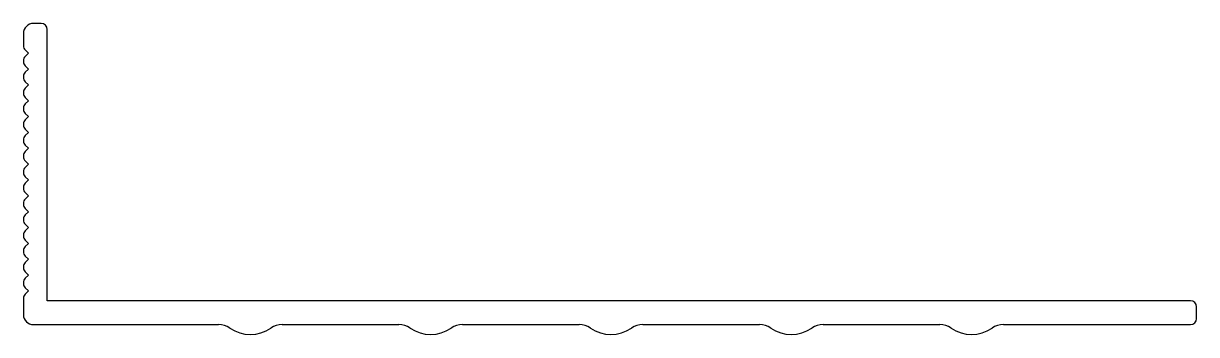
# Model space of a CAD drawing. Extents: x 642.2 to 701.4, y 710.3 to 726.
import ezdxf

# ---------------------------------------------------------------- set-up
doc = ezdxf.new("R2010")
doc.units = 0
doc.layers.get('0').update_dxf_attribs({"linetype": 'CONTINUOUS'})

msp = doc.modelspace()

# ---------------------------------------------------------------- linework, layer by layer
for p, q in [((643.102, 725.954), (642.702, 725.954)), ((642.202, 725.454), (642.202, 724.828)), ((643.402, 711.954), (643.402, 725.654)), ((642.29, 724.616), (642.452, 724.454)), ((642.202, 724.079), (642.202, 724.028)), ((642.452, 724.454), (642.29, 724.292)), ((642.29, 723.816), (642.452, 723.654)), ((642.452, 723.654), (642.29, 723.492)), ((642.202, 723.279), (642.202, 723.228)), ((642.29, 723.016), (642.452, 722.854)), ((642.452, 722.854), (642.29, 722.692)), ((642.202, 722.479), (642.202, 722.428)), ((642.202, 721.679), (642.202, 721.628)), ((642.29, 722.216), (642.452, 722.054)), ((642.452, 722.054), (642.29, 721.892)), ((642.29, 721.416), (642.452, 721.254)), ((642.452, 721.254), (642.29, 721.092)), ((642.202, 720.879), (642.202, 720.828)), ((642.29, 720.616), (642.452, 720.454)), ((642.202, 720.079), (642.202, 720.028)), ((642.452, 720.454), (642.29, 720.292)), ((642.29, 719.816), (642.452, 719.654)), ((642.452, 719.654), (642.29, 719.492)), ((642.202, 719.279), (642.202, 719.228)), ((642.29, 719.016), (642.452, 718.854)), ((642.452, 718.854), (642.29, 718.692)), ((642.202, 718.479), (642.202, 718.428)), ((642.29, 718.216), (642.452, 718.054)), ((642.202, 717.679), (642.202, 717.628)), ((642.452, 718.054), (642.29, 717.892)), ((642.29, 717.416), (642.452, 717.254)), ((642.452, 717.254), (642.29, 717.092)), ((642.202, 716.879), (642.202, 716.828)), ((642.29, 716.616), (642.452, 716.454)), ((642.452, 716.454), (642.29, 716.292)), ((642.202, 716.079), (642.202, 716.028)), ((642.29, 715.816), (642.452, 715.654)), ((642.202, 715.279), (642.202, 715.228)), ((642.452, 715.654), (642.29, 715.492)), ((642.29, 715.016), (642.452, 714.854)), ((642.452, 714.854), (642.29, 714.692)), ((642.202, 714.479), (642.202, 714.428)), ((642.29, 714.216), (642.452, 714.054)), ((642.452, 714.054), (642.29, 713.892)), ((642.202, 713.679), (642.202, 713.628)), ((642.29, 713.416), (642.452, 713.254)), ((642.202, 712.879), (642.202, 712.828)), ((642.452, 713.254), (642.29, 713.092)), ((642.29, 712.616), (642.452, 712.454)), ((642.452, 712.454), (642.29, 712.292)), ((642.202, 712.079), (642.202, 711.254)), ((701.102, 711.954), (643.402, 711.954)), ((701.402, 711.054), (701.402, 711.654)), ((642.702, 710.754), (652.052, 710.754)), ((655.253, 710.754), (661.152, 710.754)), ((664.353, 710.754), (670.252, 710.754)), ((673.453, 710.754), (679.352, 710.754)), ((682.553, 710.754), (688.452, 710.754)), ((691.653, 710.754), (701.102, 710.754))]:
    msp.add_line(p, q)
for centre, radius, start, end in [((642.702, 725.454), 0.5, 90, 180.00001), ((643.102, 725.654), 0.3, 0, 90), ((642.502, 724.828), 0.3, 180.00001, 225), ((642.502, 724.079), 0.3, 135, 180.00001), ((642.502, 724.028), 0.3, 180.00001, 225), ((642.502, 723.279), 0.3, 135, 180.00001), ((642.502, 723.228), 0.3, 180.00001, 225), ((642.502, 722.479), 0.3, 135, 180.00001), ((642.502, 722.428), 0.3, 180.00001, 225), ((642.502, 721.679), 0.3, 135, 180.00001), ((642.502, 721.628), 0.3, 180.00001, 225), ((642.502, 720.879), 0.3, 135, 180.00001), ((642.502, 720.828), 0.3, 180.00001, 225), ((642.502, 720.079), 0.3, 135, 180.00001), ((642.502, 720.028), 0.3, 180.00001, 225), ((642.502, 719.279), 0.3, 135, 180.00001), ((642.502, 719.228), 0.3, 180.00001, 225), ((642.502, 718.479), 0.3, 135, 180.00001), ((642.502, 718.428), 0.3, 180.00001, 225), ((642.502, 717.679), 0.3, 135, 180.00001), ((642.502, 717.628), 0.3, 180.00001, 225), ((642.502, 716.879), 0.3, 135, 180.00001), ((642.502, 716.828), 0.3, 180.00001, 225), ((642.502, 716.079), 0.3, 135, 180.00001), ((642.502, 716.028), 0.3, 179.99999, 225), ((642.502, 715.279), 0.3, 135, 180.00001), ((642.502, 715.228), 0.3, 180.00001, 225), ((642.502, 714.479), 0.3, 135, 180.00001), ((642.502, 714.428), 0.3, 180.00001, 225), ((642.502, 713.679), 0.3, 135, 180.00001), ((642.502, 713.628), 0.3, 179.99999, 225), ((642.502, 712.879), 0.3, 135, 180.00001), ((642.502, 712.828), 0.3, 180.00001, 225), ((642.502, 712.079), 0.3, 135, 180.00001), ((701.102, 711.654), 0.3, 0, 90), ((642.702, 711.254), 0.5, 180.00001, 270), ((701.102, 711.054), 0.3, 270, 0), ((652.052, 709.754), 1, 55.30784, 90), ((653.652, 712.066), 1.813, 235.30788, 304.69214), ((655.253, 709.754), 1, 90, 124.69212), ((661.152, 709.754), 1, 55.3078, 90), ((662.752, 712.066), 1.812, 235.30788, 304.69212), ((664.353, 709.754), 1, 90, 124.69212), ((670.252, 709.754), 1, 55.3078, 90), ((671.852, 712.066), 1.812, 235.30788, 304.69212), ((673.453, 709.754), 1, 90, 124.69212), ((679.352, 709.754), 1, 55.30789, 90), ((680.952, 712.066), 1.812, 235.30788, 304.69212), ((682.553, 709.754), 1, 90, 124.69212), ((688.452, 709.754), 1, 55.30771, 90), ((690.052, 712.066), 1.812, 235.30788, 304.69213), ((691.653, 709.754), 1, 90, 124.6921)]:
    msp.add_arc(centre, radius, start, end)

doc.saveas('drawing.dxf')
